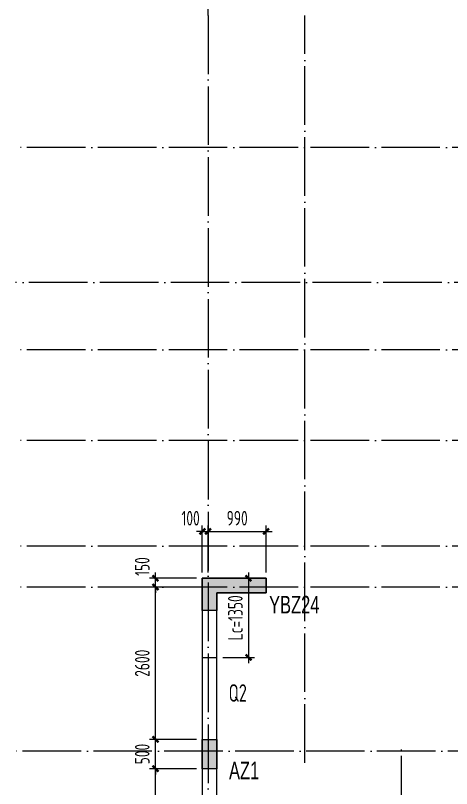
# Model space of a CAD drawing. Extents: x 5874492 to 7194610, y -939842 to -279257.
# Drawn here: x 6291620 to 6299065, y -699087 to -685893 of the extents above; entities that cross this region are included whole.
import ezdxf
from ezdxf.enums import TextEntityAlignment as Align

# ---------------------------------------------------------------- set-up
doc = ezdxf.new("R2010")
doc.units = 0
doc.header["$LTSCALE"] = 1000
doc.linetypes.add('DOTE', pattern=[2.42, 2, -0.2, 0.02, -0.2])
for name, color, linetype, lineweight in [('A-标注-轴号', 3, 'Continuous', 15), ('A-轴线-塔楼', 1, 'DOTE', 9), ('A-轴线-隔墙', 41, 'DOTE', 9), ('S-基础-HATCH', 251, 'Continuous', 20), ('S-墙柱-COLU', 50, 'Continuous', 20), ('S-墙柱-DIM', 3, 'Continuous', 20), ('S-墙柱-Lc填充', 8, 'Continuous', 20), ('S-墙柱-WALL', 6, 'Continuous', 20), ('S-墙柱-编号', 4, 'Continuous', 20), ('S-通用-TEXT', 7, 'Continuous', 20)]:
    doc.layers.add(name, color=color, linetype=linetype, lineweight=lineweight)
doc.styles.add('BW_Dim', font='Bweng.shx', dxfattribs={"width": 0.7, "bigfont": 'hztxt.shx'})
doc.styles.add('TSSD_Dimension', font='tssdeng.shx', dxfattribs={"width": 0.7, "bigfont": 'tssdchn.shx'})
doc.styles.add('TSSD_Rein', font='tssdeng.shx', dxfattribs={"width": 0.7, "bigfont": 'hztxt.shx'})
doc.dimstyles.new('TSSD_100_100', dxfattribs={"dimtxt": 250, "dimasz": 100, "dimexe": 100, "dimexo": 100, "dimgap": 100, "dimtad": 1, "dimdec": 0, "dimzin": 0, "dimdsep": 46, "dimtxsty": 'TSSD_Dimension', "dimblk": 'ARCHTICK', "dimcen": 0, "dimdle": 100, "dimclrt": 7, "dimadec": 0, "dimazin": 0, "dimtfac": 1, "dimtdec": 0, "dimtix": 1, "dimtmove": 2, "dimatfit": 0, "dimfxl": 0, "dimtolj": 1, "dimtzin": 0, "dimarcsym": 0})

# ---------------------------------------------------------------- blocks, each defined once
blk = doc.blocks.new('_ArchTick')
at = {"color": 0, "linetype": 'ByBlock', "const_width": 0.4}
blk.add_lwpolyline([(-0.5, -0.5), (0.5, 0.5)], dxfattribs=at)
blk = doc.blocks.new('*D1002')
at = {"layer": 'Defpoints', "color": 0, "transparency": 16777216}
for p in [(6294010, -698748), (6294810, -698748), (6294810, -703248)]:
    blk.add_point(p, dxfattribs=at)
at = {"layer": 'S-墙柱-DIM', "color": 0, "lineweight": -2, "transparency": 16777216}
for p, q in [((6294010, -703348), (6294010, -698648)), ((6294710, -698748), (6293910, -698748)), ((6294710, -703248), (6293910, -703248))]:
    blk.add_line(p, q, dxfattribs=at)
at = {"layer": 'S-墙柱-DIM', "color": 0, "lineweight": -2, "transparency": 16777216, "xscale": 100, "yscale": 100, "zscale": 100}
for p, rotation in [((6294010, -698748), 90), ((6294010, -703248), 270)]:
    blk.add_blockref('_ArchTick', p, dxfattribs=dict(at, rotation=rotation))
at = {"layer": 'S-墙柱-DIM', "color": 7, "transparency": 16777216, "insert": (6293785, -700998), "char_height": 250, "attachment_point": 5, "rotation": 90, "style": 'TSSD_Dimension'}
blk.add_mtext('\\A1;4500', dxfattribs=at)
blk = doc.blocks.new('*D1006')
at = {"layer": 'Defpoints', "color": 0, "transparency": 16777216}
for p in [(6294010, -698248), (6294810, -698248), (6294810, -698748)]:
    blk.add_point(p, dxfattribs=at)
at = {"layer": 'S-墙柱-DIM', "color": 0, "lineweight": -2, "transparency": 16777216}
for p, q in [((6294010, -698248), (6294010, -698148)), ((6294710, -698248), (6293910, -698248)), ((6294010, -698748), (6294010, -698248)), ((6294710, -698748), (6293910, -698748)), ((6294010, -698748), (6294010, -698848))]:
    blk.add_line(p, q, dxfattribs=at)
at = {"layer": 'S-墙柱-DIM', "color": 0, "lineweight": -2, "transparency": 16777216, "xscale": 100, "yscale": 100, "zscale": 100}
for p, rotation in [((6294010, -698248), 270), ((6294010, -698748), 90)]:
    blk.add_blockref('_ArchTick', p, dxfattribs=dict(at, rotation=rotation))
at = {"layer": 'S-墙柱-DIM', "color": 7, "transparency": 16777216, "insert": (6293785, -698498), "char_height": 250, "attachment_point": 5, "rotation": 90, "style": 'TSSD_Dimension'}
blk.add_mtext('\\A1;500', dxfattribs=at)
blk = doc.blocks.new('*D1181')
at = {"layer": 'Defpoints', "color": 0, "transparency": 16777216}
for p in [(6295900, -694698), (6294910, -695498), (6295900, -695498)]:
    blk.add_point(p, dxfattribs=at)
at = {"layer": 'S-墙柱-DIM', "color": 0, "lineweight": -2, "transparency": 16777216}
for p, q in [((6294910, -695398), (6294910, -694598)), ((6295900, -695398), (6295900, -694598)), ((6294810, -694698), (6296000, -694698))]:
    blk.add_line(p, q, dxfattribs=at)
at = {"layer": 'S-墙柱-DIM', "color": 0, "lineweight": -2, "transparency": 16777216, "xscale": 100, "yscale": 100, "zscale": 100, "rotation": 180}
blk.add_blockref('_ArchTick', (6294910, -694698), dxfattribs=at)
at = {"layer": 'S-墙柱-DIM', "color": 0, "lineweight": -2, "transparency": 16777216, "xscale": 100, "yscale": 100, "zscale": 100}
blk.add_blockref('_ArchTick', (6295900, -694698), dxfattribs=at)
at = {"layer": 'S-墙柱-DIM', "color": 7, "transparency": 16777216, "insert": (6295405, -694473), "char_height": 250, "attachment_point": 5, "style": 'TSSD_Dimension'}
blk.add_mtext('\\A1;990', dxfattribs=at)
blk = doc.blocks.new('*D1182')
at = {"layer": 'Defpoints', "color": 0, "transparency": 16777216}
for p in [(6294910, -694698), (6294810, -695498), (6294910, -695498)]:
    blk.add_point(p, dxfattribs=at)
at = {"layer": 'S-墙柱-DIM', "color": 0, "lineweight": -2, "transparency": 16777216}
for p, q in [((6294810, -695398), (6294810, -694598)), ((6294910, -695398), (6294910, -694598)), ((6294810, -694698), (6294710, -694698)), ((6294810, -694698), (6294910, -694698)), ((6294910, -694698), (6295010, -694698))]:
    blk.add_line(p, q, dxfattribs=at)
at = {"layer": 'S-墙柱-DIM', "color": 0, "lineweight": -2, "transparency": 16777216, "xscale": 100, "yscale": 100, "zscale": 100}
blk.add_blockref('_ArchTick', (6294810, -694698), dxfattribs=at)
at = {"layer": 'S-墙柱-DIM', "color": 0, "lineweight": -2, "transparency": 16777216, "xscale": 100, "yscale": 100, "zscale": 100, "rotation": 180}
blk.add_blockref('_ArchTick', (6294910, -694698), dxfattribs=at)
at = {"layer": 'S-墙柱-DIM', "color": 7, "transparency": 16777216, "insert": (6294610, -694473), "char_height": 250, "attachment_point": 5, "style": 'TSSD_Dimension'}
blk.add_mtext('\\A1;100', dxfattribs=at)
blk = doc.blocks.new('*D1183')
at = {"layer": 'Defpoints', "color": 0, "transparency": 16777216}
for p in [(6294010, -695498), (6294810, -695498), (6294810, -695648)]:
    blk.add_point(p, dxfattribs=at)
at = {"layer": 'S-墙柱-DIM', "color": 0, "lineweight": -2, "transparency": 16777216}
for p, q in [((6294010, -695498), (6294010, -695398)), ((6294710, -695498), (6293910, -695498)), ((6294010, -695648), (6294010, -695498)), ((6294710, -695648), (6293910, -695648)), ((6294010, -695648), (6294010, -695748))]:
    blk.add_line(p, q, dxfattribs=at)
at = {"layer": 'S-墙柱-DIM', "color": 0, "lineweight": -2, "transparency": 16777216, "xscale": 100, "yscale": 100, "zscale": 100}
for p, rotation in [((6294010, -695498), 270), ((6294010, -695648), 90)]:
    blk.add_blockref('_ArchTick', p, dxfattribs=dict(at, rotation=rotation))
at = {"layer": 'S-墙柱-DIM', "color": 7, "transparency": 16777216, "insert": (6293785, -695298), "char_height": 250, "attachment_point": 5, "rotation": 90, "style": 'TSSD_Dimension'}
blk.add_mtext('\\A1;150', dxfattribs=at)
blk = doc.blocks.new('*D1184')
at = {"layer": 'Defpoints', "color": 0, "transparency": 16777216}
for p in [(6294010, -695648), (6294810, -695648), (6294810, -698248)]:
    blk.add_point(p, dxfattribs=at)
at = {"layer": 'S-墙柱-DIM', "color": 0, "lineweight": -2, "transparency": 16777216}
for p, q in [((6294010, -698348), (6294010, -695548)), ((6294710, -695648), (6293910, -695648)), ((6294710, -698248), (6293910, -698248))]:
    blk.add_line(p, q, dxfattribs=at)
at = {"layer": 'S-墙柱-DIM', "color": 0, "lineweight": -2, "transparency": 16777216, "xscale": 100, "yscale": 100, "zscale": 100}
for p, rotation in [((6294010, -695648), 90), ((6294010, -698248), 270)]:
    blk.add_blockref('_ArchTick', p, dxfattribs=dict(at, rotation=rotation))
at = {"layer": 'S-墙柱-DIM', "color": 7, "transparency": 16777216, "insert": (6293785, -696948), "char_height": 250, "attachment_point": 5, "rotation": 90, "style": 'TSSD_Dimension'}
blk.add_mtext('\\A1;2600', dxfattribs=at)
blk = doc.blocks.new('*D1191')
at = {"layer": 'Defpoints', "color": 0, "transparency": 16777216}
for p in [(6295060, -695498), (6295060, -696848), (6295599, -696848)]:
    blk.add_point(p, dxfattribs=at)
at = {"layer": 'S-墙柱-DIM', "color": 0, "lineweight": -2, "transparency": 16777216}
for p, q in [((6295599, -695398), (6295599, -696948)), ((6295160, -695498), (6295699, -695498)), ((6295160, -696848), (6295699, -696848))]:
    blk.add_line(p, q, dxfattribs=at)
at = {"layer": 'S-墙柱-DIM', "color": 0, "lineweight": -2, "transparency": 16777216, "xscale": 100, "yscale": 100, "zscale": 100}
for p, rotation in [((6295599, -695498), 90), ((6295599, -696848), 270)]:
    blk.add_blockref('_ArchTick', p, dxfattribs=dict(at, rotation=rotation))
at = {"layer": 'S-墙柱-DIM', "color": 7, "transparency": 16777216, "insert": (6295374, -696173), "char_height": 250, "attachment_point": 5, "rotation": 90, "style": 'TSSD_Dimension'}
blk.add_mtext('\\A1;Lc=1350', dxfattribs=at)
blk = doc.blocks.new('ZHOUWANG3')
at = {"layer": 'A-标注-轴号'}
blk.add_line((88652, 248942), (88652, 252942), dxfattribs=at)
at = {"layer": 'A-轴线-塔楼', "linetype": 'DOTE', "ltscale": 0.5}
for p, q in [((88652, 248942), (88652, 226834)), ((139798, 246686), (85362, 246686)), ((102322, 244386), (85362, 244386)), ((139798, 243236), (85362, 243236)), ((139798, 241686), (85362, 241686)), ((139798, 239886), (85362, 239886)), ((139798, 239186), (85362, 239186))]:
    blk.add_line(p, q, dxfattribs=at)
at = {"layer": 'A-轴线-隔墙', "ltscale": 0.5}
for p, q in [((90302, 236186), (90302, 248942)), ((91952, 226834), (91952, 236486)), ((94952, 236386), (85362, 236386))]:
    blk.add_line(p, q, dxfattribs=at)

msp = doc.modelspace()

# ---------------------------------------------------------------- hatches: boundary and pattern name
at = {"layer": 'S-基础-HATCH'}
msp.add_hatch(color=256, dxfattribs=at).paths.add_polyline_path([(6295060.4, -695748.4), (6295060.4, -696048.4), (6294810.4, -696048.4), (6294810.4, -695498.4), (6295900.4, -695498.4), (6295900.4, -695748.4)])
h = msp.add_hatch(color=256, dxfattribs=at)
h.dxf.hatch_style = 1
h.paths.add_polyline_path([(6295060.4, -698248.4), (6294810.4, -698248.4), (6294810.4, -698748.4), (6295060.4, -698748.4)])

# ---------------------------------------------------------------- linework, layer by layer
at = {"layer": 'S-墙柱-COLU'}
for points in [[(6295060.4, -695748.4), (6295060.4, -696048.4), (6294810.4, -696048.4), (6294810.4, -695498.4), (6295900.4, -695498.4), (6295900.4, -695748.4)], [(6294810.4, -698248.4), (6295060.4, -698248.4), (6295060.4, -698748.4), (6294810.4, -698748.4)]]:
    msp.add_lwpolyline(points, close=True, dxfattribs=at)
at = {"layer": 'S-墙柱-Lc填充'}
msp.add_line((6294810.4, -696848.4), (6295060.4, -696848.4), dxfattribs=at)
at = {"layer": 'S-墙柱-WALL'}
msp.add_lwpolyline([(6295310.4, -703148.4), (6295060.4, -703148.4), (6295060.4, -695748.4), (6295900.4, -695748.4), (6295900.4, -695498.4), (6294810.4, -695498.4), (6294810.4, -703748.4), (6295310.4, -703748.4)], close=True, dxfattribs=at)

# ---------------------------------------------------------------- block references
msp.add_blockref('ZHOUWANG3', (6206258.5, -934834.8))

# ---------------------------------------------------------------- texts
at = {"layer": 'S-墙柱-编号', "style": 'TSSD_Rein', "width": 0.7}
msp.add_text('Q2', height=300, dxfattribs=at).set_placement((6295258.8, -697605.5))
at = {"layer": 'S-通用-TEXT', "style": 'BW_Dim', "width": 0.7}
for s, p in [('YBZ24', (6295950.4, -695798.4)), ('AZ1', (6295266.3, -698627.6))]:
    msp.add_text(s, height=300, dxfattribs=at).set_placement(p, align=Align.TOP_LEFT)

# ---------------------------------------------------------------- dimensions: what is measured, and where the dimension line sits
at = {"layer": 'S-墙柱-DIM'}
dim = msp.add_linear_dim(base=(6294910.4, -694698.4), p1=(6294810.4, -695498.4), p2=(6294910.4, -695498.4), dimstyle='TSSD_100_100', dxfattribs=at)
dim.commit()
dim.dimension.update_dxf_attribs({"geometry": '*D1182', "text_midpoint": (6294610.4, -694473.4), "dimtype": 128})
dim = msp.add_linear_dim(base=(6295900.4, -694698.4), p1=(6294910.4, -695498.4), p2=(6295900.4, -695498.4), dimstyle='TSSD_100_100', dxfattribs=at)
dim.commit()
dim.dimension.update_dxf_attribs({"geometry": '*D1181', "text_midpoint": (6295405.4, -694473.4)})
dim = msp.add_linear_dim(base=(6294010.4, -695498.4), p1=(6294810.4, -695648.4), p2=(6294810.4, -695498.4), angle=90, dimstyle='TSSD_100_100', dxfattribs=at)
dim.commit()
dim.dimension.update_dxf_attribs({"geometry": '*D1183', "text_midpoint": (6293785.4, -695298.4), "dimtype": 128})
dim = msp.add_linear_dim(base=(6295598.9, -696848.4), p1=(6295060.4, -695498.4), p2=(6295060.4, -696848.4), angle=270, text='Lc=<>', dimstyle='TSSD_100_100', dxfattribs=at)
dim.commit()
dim.dimension.update_dxf_attribs({"geometry": '*D1191', "text_midpoint": (6295373.9, -696173.4)})
for base, p1, p2, picture, middle in [((6294010.4, -695648.4), (6294810.4, -698248.4), (6294810.4, -695648.4), '*D1184', (6293785.4, -696948.4)), ((6294010.4, -698248.4), (6294810.4, -698748.4), (6294810.4, -698248.4), '*D1006', (6293785.4, -698498.4)), ((6294010.4, -698748.4), (6294810.4, -703248.4), (6294810.4, -698748.4), '*D1002', (6293785.4, -700998.4))]:
    dim = msp.add_linear_dim(base=base, p1=p1, p2=p2, angle=90, dimstyle='TSSD_100_100', dxfattribs=at)
    dim.commit()
    dim.dimension.update_dxf_attribs({"geometry": picture, "text_midpoint": middle})

doc.saveas('drawing.dxf')
